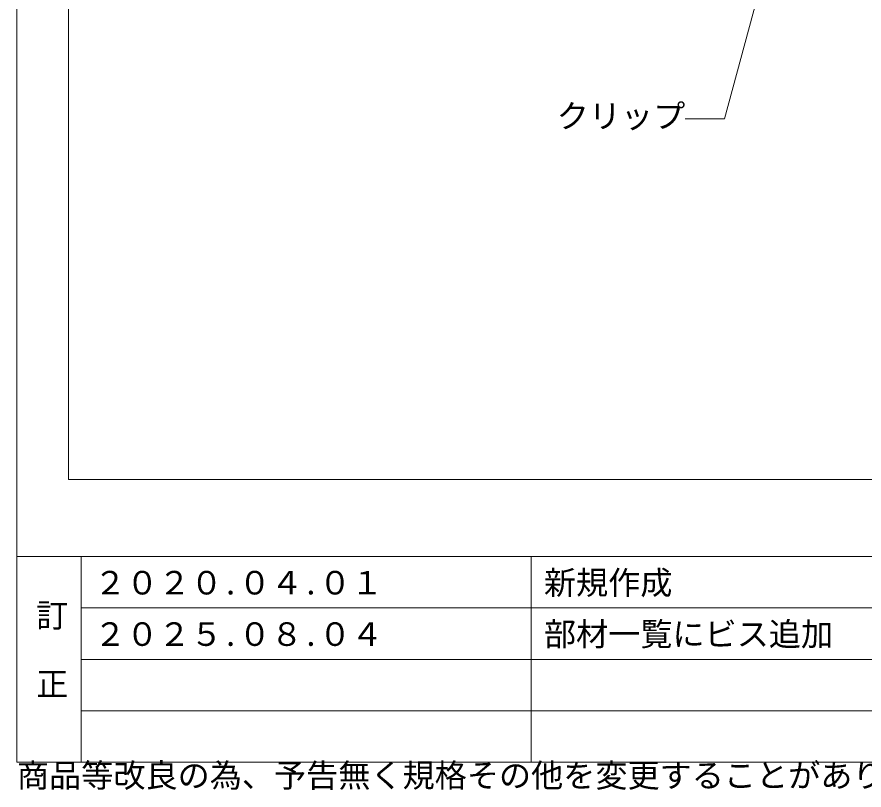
# Model space of a CAD drawing. Units: millimetres, scale not verified. Extents: x -3900 to 3900, y -2793 to 2750.
# Drawn here: x -3900 to -2582, y -2793 to -1590 of the extents above; entities that cross this region are included whole.
import ezdxf
from ezdxf.enums import TextEntityAlignment as Align

# ---------------------------------------------------------------- set-up
doc = ezdxf.new("R2010")
doc.units = ezdxf.units.MM
doc.header["$LTSCALE"] = 20
doc.layers.add('5-6_文字', color=7, linetype='Continuous', lineweight=18)
doc.layers.add('F-3_野縁', color=3, linetype='Continuous', lineweight=18)
doc.layers.add('F-6_文字', color=7, linetype='Continuous')
doc.styles.add('ＭＳ ゴシック', font='')
doc.styles.get('ＭＳ ゴシック').set_extended_font_data('MS Gothic')

msp = doc.modelspace()

# ---------------------------------------------------------------- linework, layer by layer
at = {"layer": '5-6_文字'}
for p, q in [((-2686.6, -1330.18), (-2798.73, -1748.66)), ((-2798.73, -1748.66), (-2860.12, -1748.66))]:
    msp.add_line(p, q, dxfattribs=at)
at = {"layer": 'F-3_野縁'}
for p, q in [((-3900, 2750), (-3900, -2750)), ((-3820, 810), (-3820, -2310)), ((-3820, -2310), (680, -2310)), ((-3900, -2430), (3900, -2430)), ((-3900, -2750), (3900, -2750))]:
    msp.add_line(p, q, dxfattribs=at)
at = {"layer": 'F-3_野縁', "color": 7}
msp.add_line((-3800, -2430), (-3800, -2750), dxfattribs=at)
at = {"layer": 'F-3_野縁', "color": 4, "lineweight": 9}
for p, q in [((-3800, -2430), (-3800, -2750)), ((-3100, -2430), (-3100, -2750)), ((-3800, -2510), (-1500, -2510)), ((-3800, -2590), (-1500, -2590)), ((-3800, -2670), (-1500, -2670))]:
    msp.add_line(p, q, dxfattribs=at)

# ---------------------------------------------------------------- texts
at = {"layer": '5-6_文字', "style": 'ＭＳ ゴシック'}
msp.add_text('クリップ', height=36.66, dxfattribs=at).set_placement((-3060.12, -1773.66), align=Align.BOTTOM_LEFT)
at = {"layer": 'F-6_文字', "style": 'ＭＳ ゴシック'}
for s, p in [('２０２０.０４.０１', (-3780, -2500)), ('新規作成', (-3080, -2500)), ('訂', (-3870, -2550.93)), ('部材一覧にビス追加', (-3080, -2580)), ('２０２５.０８.０４', (-3780, -2580)), ('正', (-3870, -2657.63)), ('商品等改良の為、予告無く規格その他を変更することがありますのでご了承ください。', (-3900, -2800))]:
    msp.add_text(s, height=36.66, dxfattribs=at).set_placement(p, align=Align.BOTTOM_LEFT)

doc.saveas('drawing.dxf')
